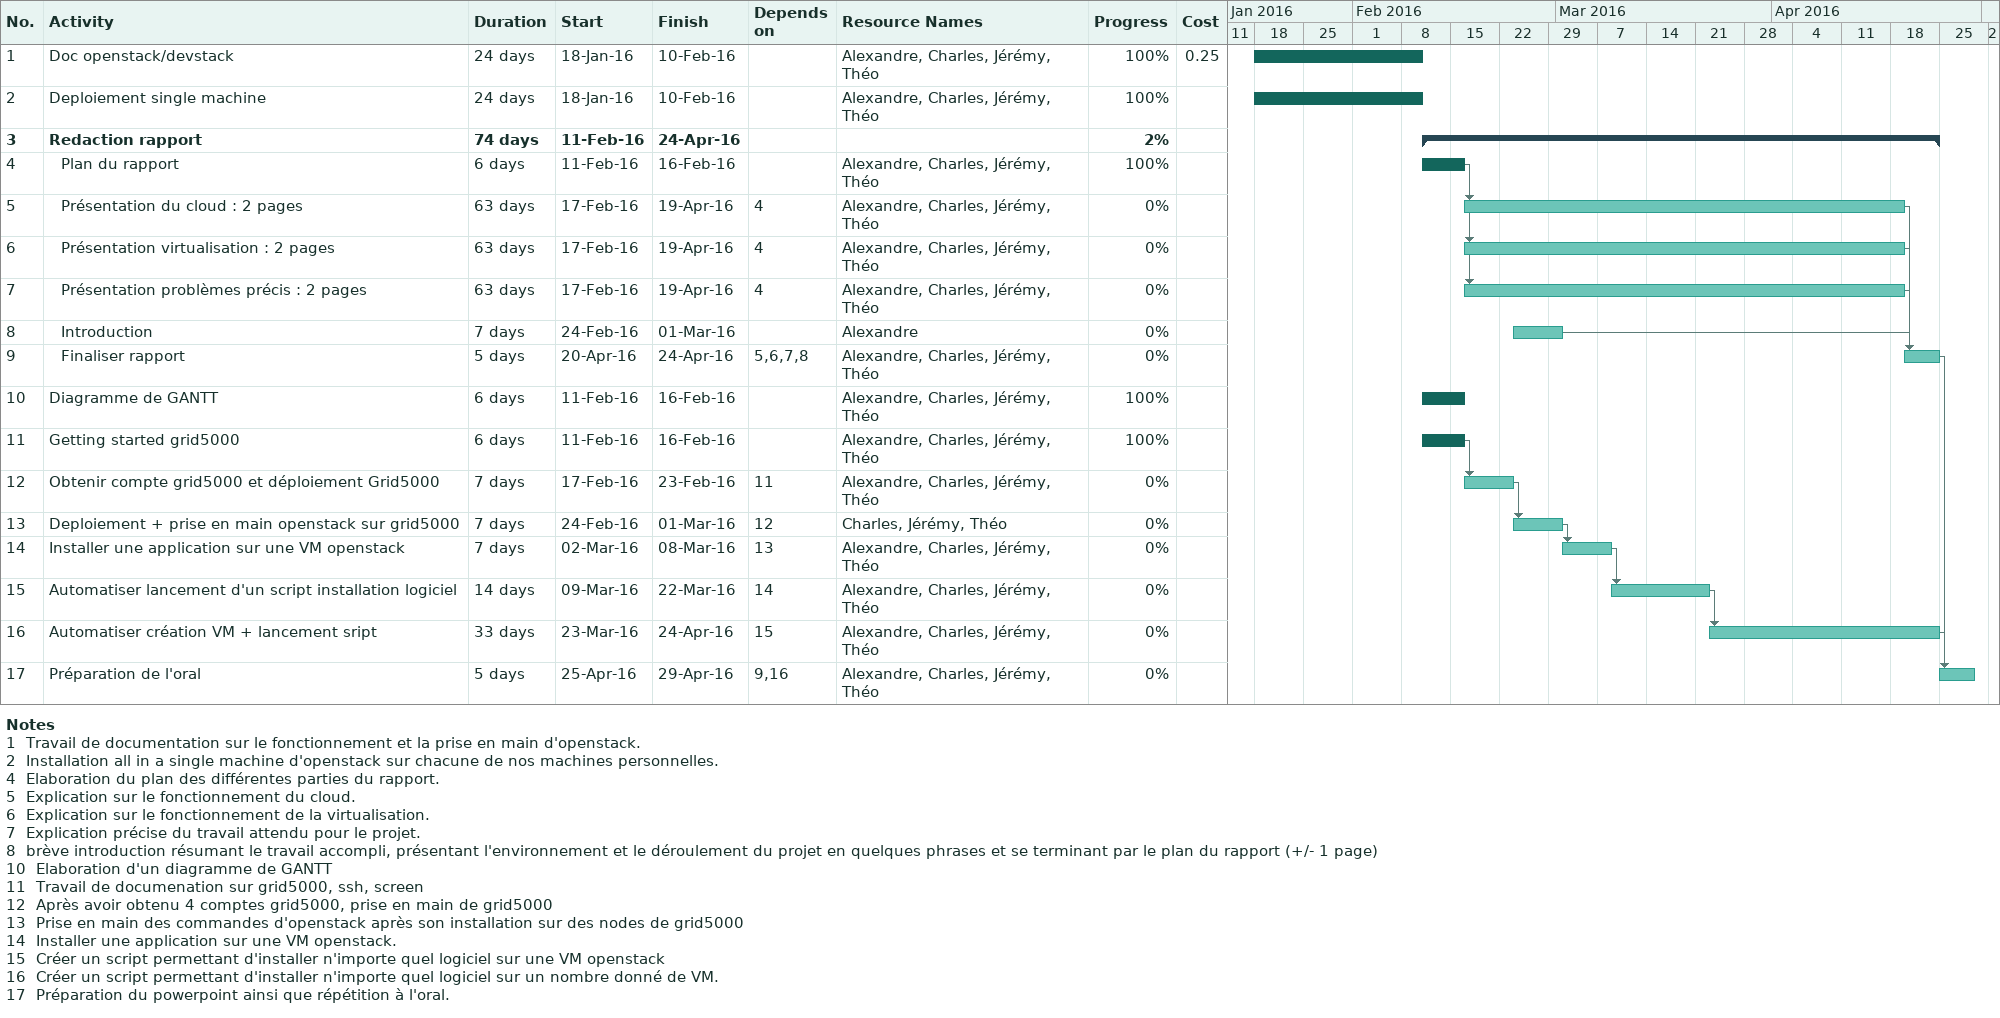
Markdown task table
| ID | Level | Task | Duration | Start | Finish | Predecessors | Resources | % complete | Cost |
|---|---|---|---|---|---|---|---|---|---|
| 1 | 1 | Doc openstack/devstack | 24d | 2016-01-18 | 2016-02-10 |  | Alexandre, Charles, Jérémy, Théo | 100 | 0.25 |
| 2 | 1 | Deploiement single machine | 24d | 2016-01-18 | 2016-02-10 |  | Alexandre, Charles, Jérémy, Théo | 100 |  |
| 3 | 1 | **Redaction rapport** | 74d | 2016-02-11 | 2016-04-24 |  |  | 2 |  |
| 4 | 2 | Plan du rapport | 6d | 2016-02-11 | 2016-02-16 |  | Alexandre, Charles, Jérémy, Théo | 100 |  |
| 5 | 2 | Présentation du cloud : 2 pages | 63d | 2016-02-17 | 2016-04-19 | 4 | Alexandre, Charles, Jérémy, Théo | 0 |  |
| 6 | 2 | Présentation virtualisation : 2 pages | 63d | 2016-02-17 | 2016-04-19 | 4 | Alexandre, Charles, Jérémy, Théo | 0 |  |
| 7 | 2 | Présentation problèmes précis : 2 pages | 63d | 2016-02-17 | 2016-04-19 | 4 | Alexandre, Charles, Jérémy, Théo | 0 |  |
| 8 | 2 | Introduction | 7d | 2016-02-24 | 2016-03-01 |  | Alexandre | 0 |  |
| 9 | 2 | Finaliser rapport | 5d | 2016-04-20 | 2016-04-24 | 5, 6, 7, 8 | Alexandre, Charles, Jérémy, Théo | 0 |  |
| 10 | 1 | Diagramme de GANTT | 6d | 2016-02-11 | 2016-02-16 |  | Alexandre, Charles, Jérémy, Théo | 100 |  |
| 11 | 1 | Getting started grid5000 | 6d | 2016-02-11 | 2016-02-16 |  | Alexandre, Charles, Jérémy, Théo | 100 |  |
| 12 | 1 | Obtenir compte grid5000 et déploiement Grid5000 | 7d | 2016-02-17 | 2016-02-23 | 11 | Alexandre, Charles, Jérémy, Théo | 0 |  |
| 13 | 1 | Deploiement + prise en main openstack sur grid5000 | 7d | 2016-02-24 | 2016-03-01 | 12 | Charles, Jérémy, Théo | 0 |  |
| 14 | 1 | Installer une application sur une VM openstack | 7d | 2016-03-02 | 2016-03-08 | 13 | Alexandre, Charles, Jérémy, Théo | 0 |  |
| 15 | 1 | Automatiser lancement d'un script installation logiciel | 14d | 2016-03-09 | 2016-03-22 | 14 | Alexandre, Charles, Jérémy, Théo | 0 |  |
| 16 | 1 | Automatiser création VM + lancement sript | 33d | 2016-03-23 | 2016-04-24 | 15 | Alexandre, Charles, Jérémy, Théo | 0 |  |
| 17 | 1 | Préparation de l'oral | 5d | 2016-04-25 | 2016-04-29 | 9, 16 | Alexandre, Charles, Jérémy, Théo | 0 |  |

Notes
- 1: Travail de documentation sur le fonctionnement et la prise en main d'openstack.
- 2: Installation all in a single machine d'openstack sur chacune de nos machines personnelles.
- 4: Elaboration du plan des différentes parties du rapport.
- 5: Explication sur le fonctionnement du cloud.
- 6: Explication sur le fonctionnement de la virtualisation.
- 7: Explication précise du travail attendu pour le projet.
- 8: brève introduction résumant le travail accompli, présentant l'environnement et le déroulement du projet en quelques phrases et se terminant par le plan du rapport (+/- 1 page)
- 10: Elaboration d'un diagramme de GANTT
- 11: Travail de documenation sur grid5000, ssh, screen
- 12: Après avoir obtenu 4 comptes grid5000, prise en main de grid5000
- 13: Prise en main des commandes d'openstack après son installation sur des nodes de grid5000
- 14: Installer une application sur une VM openstack.
- 15: Créer un script permettant d'installer n'importe quel logiciel sur une VM openstack
- 16: Créer un script permettant d'installer n'importe quel logiciel sur un nombre donné de VM.
- 17: Préparation du powerpoint ainsi que répétition à l'oral.
